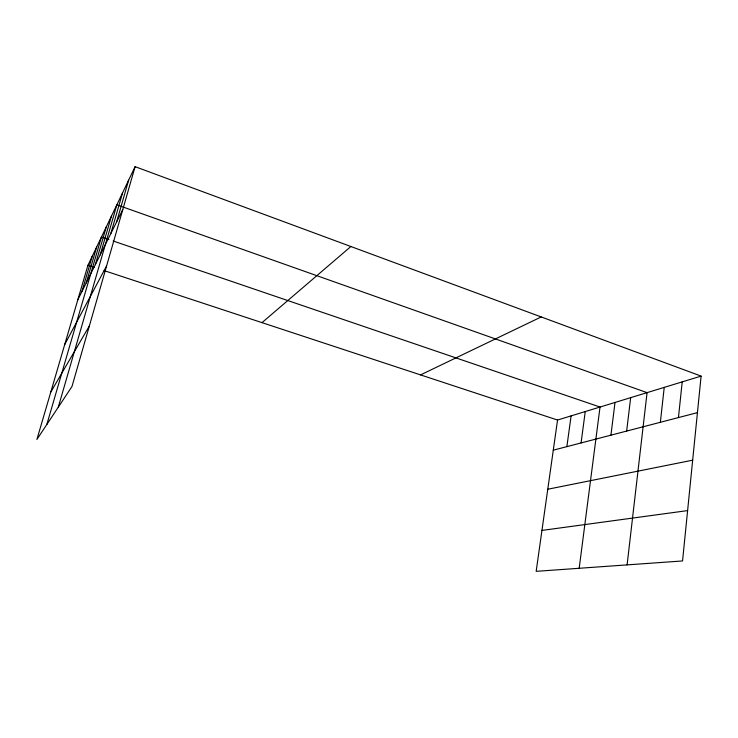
<?xml version="1.0" encoding="UTF-8"?>
<svg xmlns="http://www.w3.org/2000/svg" width="738" height="738" viewBox="0 0 738 738"><rect width="100%" height="100%" fill="white"/><g stroke="black" fill="none" stroke-linecap="round" stroke-linejoin="round"><path stroke-width="1.11" d="M701.1 376.103L682.558 560.954L536.166 571.332L557.541 420.042L701.1 376.103L135.1 166.668L87.933 265.274L36.9 439.47L71.973 386.509L135.1 166.668M678.443 417.579L682.216 381.878M660.353 422.293L664.228 387.385M627.106 564.884L647.069 392.644L116.844 204.832L58.274 407.201M626.654 431.066L630.676 397.653M610.926 435.171L615.022 402.45M579.182 568.288L600.031 407.035L113.145 240.994M581.064 442.948L585.252 411.564M566.876 446.647L571.101 415.891M110.801 233.605L122.573 192.849M116.604 221.981L128.643 180.155M95.303 264.693L106.309 226.861M100.183 254.914L111.429 216.151M81.9 291.593L92.204 256.335M86.171 283.005L96.706 246.926M46.845 424.451L101.447 237.009L108.892 239.546M77.831 299.739L122.757 209.629M64.704 344.563L106.604 265.901M50.793 392.053L89.344 326.002M261.999 322.644L350.882 246.51M420.54 374.895L541.212 316.934M553.279 450.18L697.438 412.634M547.762 489.239L692.668 460.18M541.95 530.419L687.613 510.595M87.933 265.274L94.39 267.405M104.076 270.597L557.541 420.042"/></g></svg>
